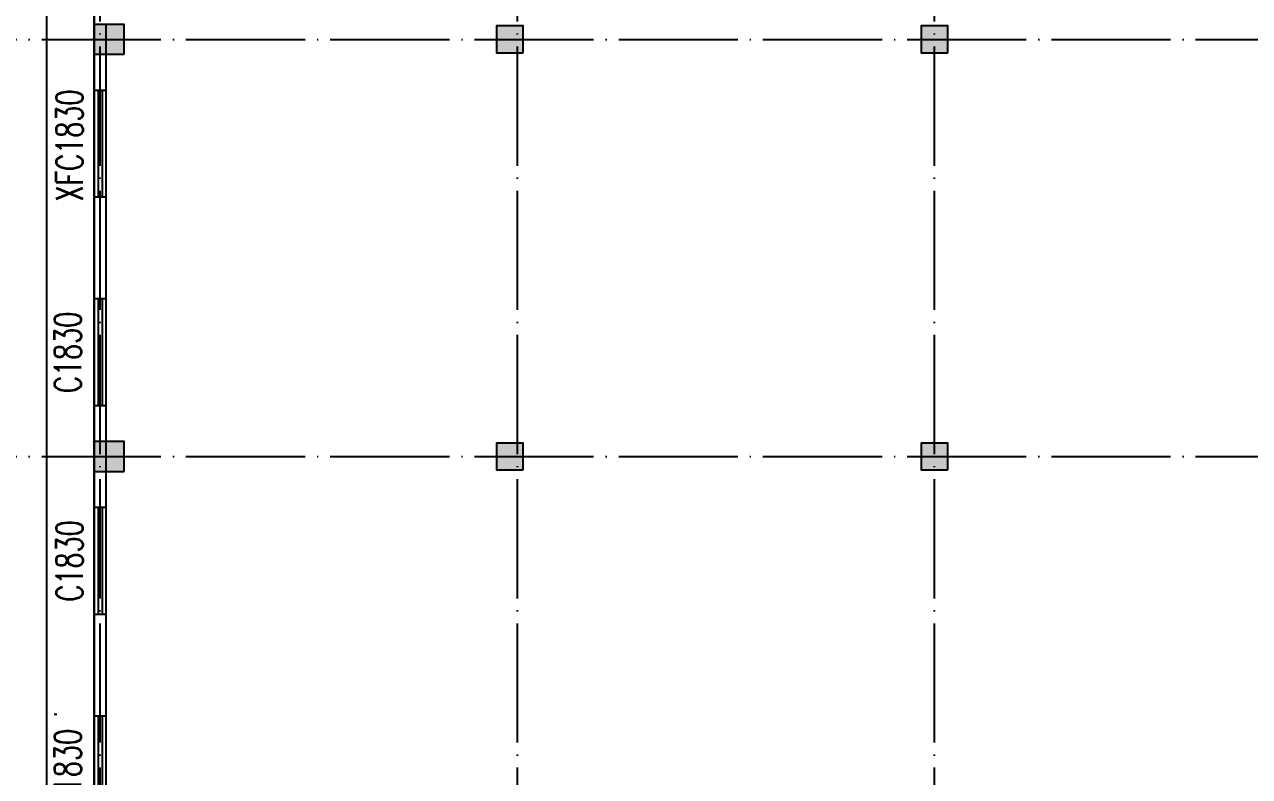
# Model space of a CAD drawing. Extents: x -4747 to 1060961, y -766984 to 396631.
# Drawn here: x 477275 to 497830, y 15968 to 28587 of the extents above; entities that cross this region are included whole.
import ezdxf

# ---------------------------------------------------------------- set-up
doc = ezdxf.new("R2010")
doc.units = 0
doc.header["$LTSCALE"] = 1000
doc.header["$MEASUREMENT"] = 0
doc.linetypes.add('DOTE', pattern=[2.42, 2, -0.2, 0.02, -0.2])
doc.layers.get('0').update_dxf_attribs({"linetype": 'CONTINUOUS'})
for name, color, linetype in [('DOTE', 1, 'DOTE'), ('WALL', 6, 'CONTINUOUS'), ('WINDOW', 4, 'CONTINUOUS'), ('WINDOW_TEXT', 7, 'CONTINUOUS'), ('剖面填充', 147, 'CONTINUOUS'), ('散水', 2, 'CONTINUOUS'), ('柱', 2, 'CONTINUOUS'), ('柱涂实', 54, 'CONTINUOUS'), ('栏杆', 56, 'CONTINUOUS'), ('立面轮廓线', 3, 'CONTINUOUS'), ('面积计算', 7, 'CONTINUOUS')]:
    doc.layers.add(name, color=color, linetype=linetype)
doc.styles.add('_TCH_WINDOW', font='SIMPLEX', dxfattribs={"height": 3.5, "bigfont": 'GBCBIG'})

# ---------------------------------------------------------------- blocks, each defined once
blk = doc.blocks.new('A$C22EA1380')
at = {"layer": '柱涂实'}
for points in [[(500, 34850), (500, 35350), (0, 35350), (0, 34850)], [(7200, 34875), (7200, 35325), (6750, 35325), (6750, 34875)], [(14325, 34875), (14325, 35325), (13875, 35325), (13875, 34875)], [(500, 27850), (500, 28350), (0, 28350), (0, 27850)], [(7200, 27875), (7200, 28325), (6750, 28325), (6750, 27875)], [(14325, 27875), (14325, 28325), (13875, 28325), (13875, 27875)]]:
    blk.add_hatch(color=256, dxfattribs=at).paths.add_polyline_path(points)
at = {"layer": '柱'}
for points in [[(500, 34850), (500, 35350), (0, 35350), (0, 34850)], [(7200, 34875), (7200, 35325), (6750, 35325), (6750, 34875)], [(14325, 34875), (14325, 35325), (13875, 35325), (13875, 34875)], [(500, 27850), (500, 28350), (0, 28350), (0, 27850)], [(7200, 27875), (7200, 28325), (6750, 28325), (6750, 27875)], [(14325, 27875), (14325, 28325), (13875, 28325), (13875, 27875)]]:
    blk.add_lwpolyline(points, close=True, dxfattribs=at)
at = {"layer": '柱涂实', "linetype": 'CONTINUOUS'}
for points in [[(500, 34850), (500, 35350), (0, 35350), (0, 34850)], [(7200, 34875), (7200, 35325), (6750, 35325), (6750, 34875)], [(14325, 34875), (14325, 35325), (13875, 35325), (13875, 34875)], [(500, 27850), (500, 28350), (0, 28350), (0, 27850)], [(7200, 27875), (7200, 28325), (6750, 28325), (6750, 27875)], [(14325, 27875), (14325, 28325), (13875, 28325), (13875, 27875)]]:
    blk.add_lwpolyline(points, close=True, dxfattribs=at)
blk = doc.blocks.new('$WINLIB2D$00000001')
at = {"color": 0}
for points in [[(-0.5, 0.5), (-0.5, -0.5)], [(-0.5, 0.5), (0.5, 0.5)], [(0.5, -0.5), (0.5, 0.5)], [(0.5, 0.167), (-0.5, 0.167)], [(0.5, -0.167), (-0.5, -0.167)], [(-0.5, -0.5), (0.5, -0.5)]]:
    blk.add_lwpolyline(points, dxfattribs=at)

msp = doc.modelspace()

# ---------------------------------------------------------------- linework, layer by layer
at = {"layer": 'DOTE'}
for p, q in [((478544.9, -7663), (478544.9, 36337)), ((485544.9, -7663), (485544.9, 36337)), ((492544.9, -7663), (492544.9, 36337)), ((475144.9, 28337), (579844.9, 28337)), ((475144.9, 21337), (579844.9, 21337))]:
    msp.add_line(p, q, dxfattribs=at)
at = {"layer": 'WALL'}
for p, q in [((478644.9, 28587), (478444.9, 28587)), ((478444.9, 28587), (478444.9, 27487)), ((478644.9, 27487), (478644.9, 28587)), ((478444.9, 27487), (478644.9, 27487)), ((478644.9, 25687), (478444.9, 25687)), ((478444.9, 25687), (478444.9, 23987)), ((478644.9, 23987), (478644.9, 25687)), ((478444.9, 23987), (478644.9, 23987)), ((478644.9, 22187), (478444.9, 22187)), ((478444.9, 22187), (478444.9, 20487)), ((478644.9, 20487), (478644.9, 22187)), ((478444.9, 20487), (478644.9, 20487)), ((478644.9, 18687), (478444.9, 18687)), ((478444.9, 18687), (478444.9, 16987)), ((478644.9, 16987), (478644.9, 18687)), ((478444.9, 16987), (478644.9, 16987))]:
    msp.add_line(p, q, dxfattribs=at)
at = {"layer": '剖面填充'}
msp.add_lwpolyline([(576944.9, -6763), (478444.9, -6763), (478444.9, 35437), (576944.9, 35437)], close=True, dxfattribs=at)
at = {"layer": '散水'}
for points in [[(492444.9, 36237), (477644.9, 36237), (477644.9, 28237)], [(477644.9, 28237), (477644.9, 14837)]]:
    msp.add_lwpolyline(points, dxfattribs=at)
at = {"layer": '栏杆'}
msp.add_lwpolyline([(477774.9, 17017), (477814.9, 17017)], dxfattribs=at)
at = {"layer": '立面轮廓线'}
msp.add_lwpolyline([(478444.9, -6763), (576944.9, -6763), (576944.9, 35437), (478444.9, 35437), (478444.9, -6763)], dxfattribs=at)

# ---------------------------------------------------------------- block references
at = {"layer": 'WINDOW'}
ref = msp.add_blockref('$WINLIB2D$00000001', (478544.9, 26587), dxfattribs=dict(at, xscale=1800, yscale=-200, zscale=1800, rotation=90))
ref.add_attrib('A', 'XFC1830', (478255.5, 25619.5), dxfattribs={"layer": 'WINDOW_TEXT', "height": 446.25, "rotation": 90, "style": '_TCH_WINDOW', "width": 0.705882})
ref = msp.add_blockref('$WINLIB2D$00000001', (478544.9, 23087), dxfattribs=dict(at, xscale=1800, yscale=-200, zscale=1800, rotation=90))
ref.add_attrib('A', 'C1830', (478223.2, 22404.5), dxfattribs={"layer": 'WINDOW_TEXT', "height": 446.25, "rotation": 90, "style": '_TCH_WINDOW', "width": 0.705882})
ref = msp.add_blockref('$WINLIB2D$00000001', (478544.9, 19587), dxfattribs=dict(at, xscale=1800, yscale=-200, zscale=1800, rotation=90))
ref.add_attrib('A', 'C1830', (478255.5, 18904.5), dxfattribs={"layer": 'WINDOW_TEXT', "height": 446.25, "rotation": 90, "style": '_TCH_WINDOW', "width": 0.705882})
ref = msp.add_blockref('$WINLIB2D$00000001', (478544.9, 16087), dxfattribs=dict(at, xscale=1800, yscale=-200, zscale=1800, rotation=90))
ref.add_attrib('A', 'C1830', (478223.2, 15404.5), dxfattribs={"layer": 'WINDOW_TEXT', "height": 446.25, "rotation": 90, "style": '_TCH_WINDOW', "width": 0.705882})
at = {"layer": '面积计算'}
msp.add_blockref('A$C22EA1380', (478444.9, -6763), dxfattribs=at)

doc.saveas('drawing.dxf')
